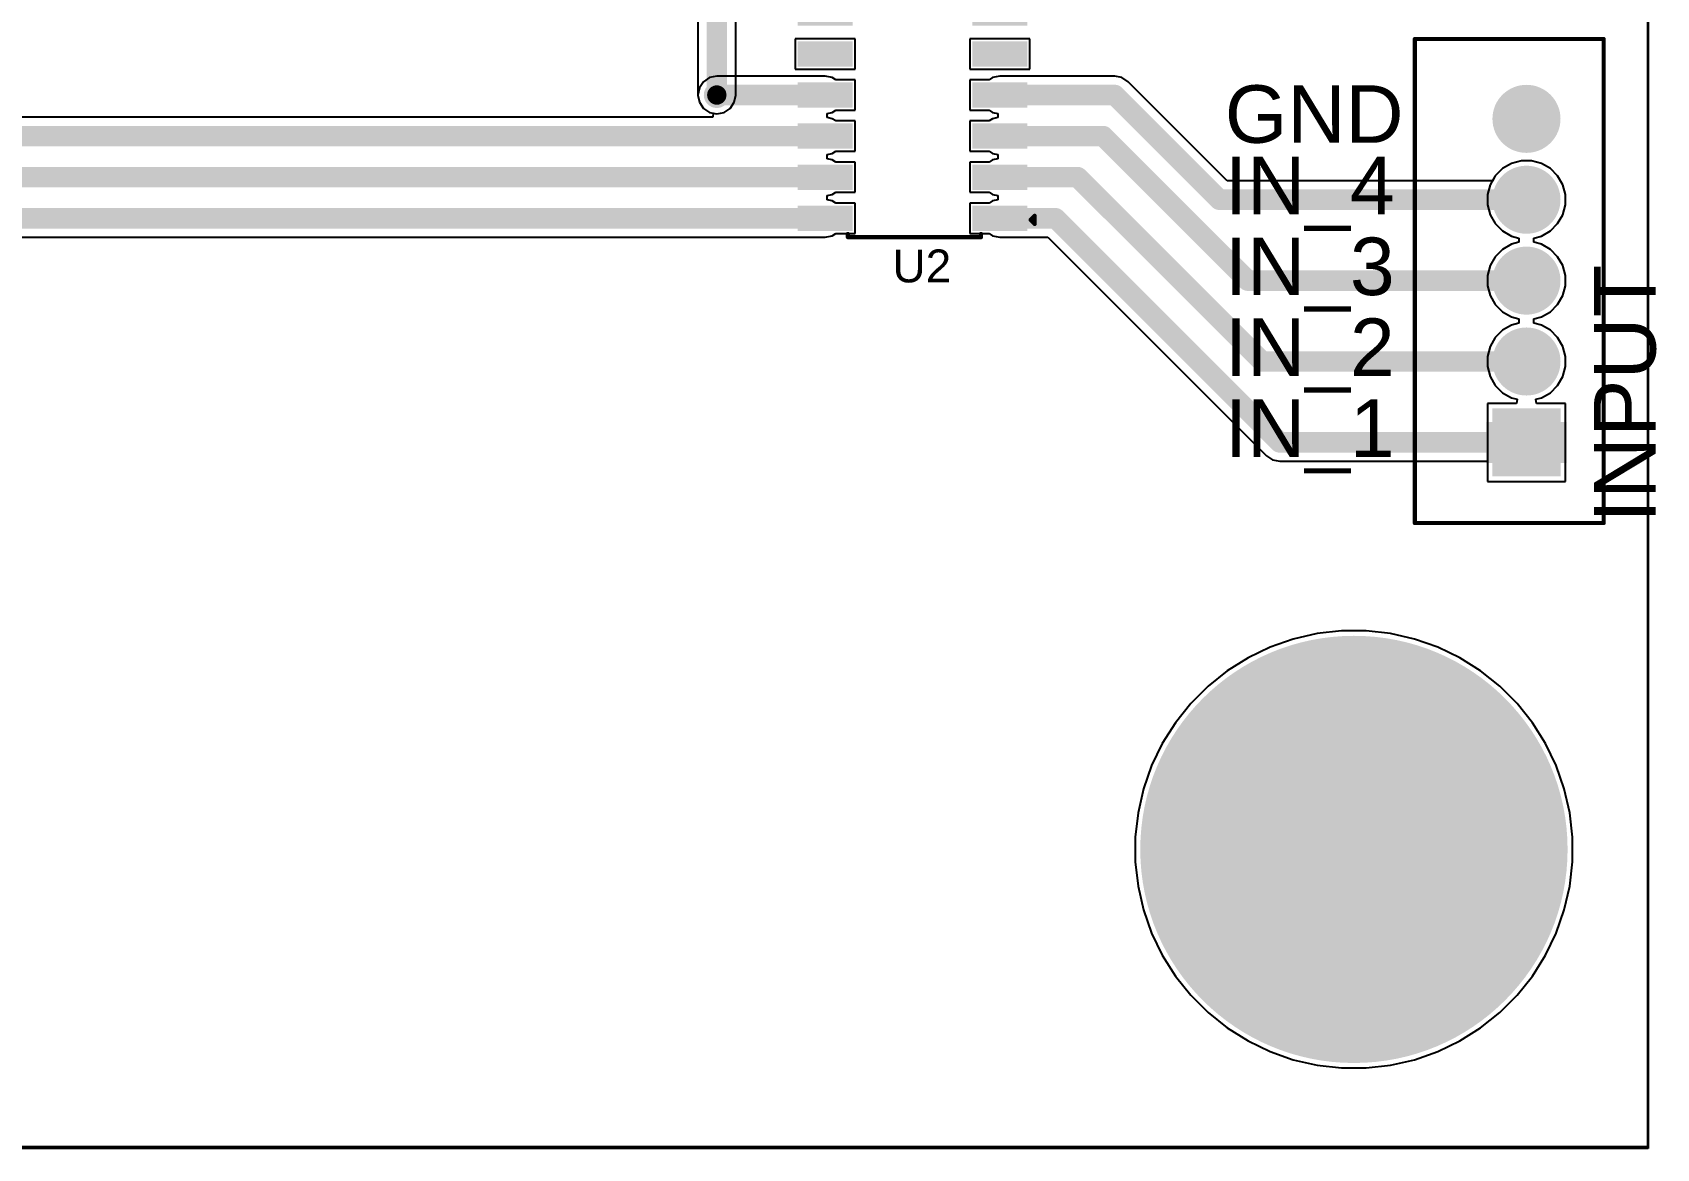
# Model space of a CAD drawing. Header units: millimetres. Extents: x -9 to 259, y -9 to 194.
# Drawn here: x 208.3 to 258.5, y -9.2 to 25.3 of the extents above; entities that cross this region are included whole.
import ezdxf

# ---------------------------------------------------------------- set-up
doc = ezdxf.new("R2010")
doc.units = ezdxf.units.MM
for name, color, linetype in [('BottomLayer', 5, 'Continuous'), ('BottomSolder', 6, 'Continuous'), ('MultiLayer', 9, 'Continuous'), ('PadHoleLayer', 156, 'Continuous'), ('TopLayer', 1, 'Continuous'), ('TopOverlay', 2, 'Continuous'), ('TopPaste', 8, 'Continuous'), ('TopSolder', 216, 'Continuous'), ('ViaHoleLayer', 16, 'Continuous')]:
    doc.layers.add(name, color=color, linetype=linetype)
doc.styles.add('Arial', font='', dxfattribs={"height": 0.2})
doc.styles.get('Arial').set_extended_font_data('Arial')

# ---------------------------------------------------------------- blocks, each defined once
blk = doc.blocks.new('16_SOIC__0_154___3_90___W______6')
at = {"layer": 'TopLayer'}
for points in [[(-3.449996909999999, 4.73499942), (-1.94999737, 4.73499942), (-1.94999737, 4.155000579999999), (-3.449996909999999, 4.155000579999999)], [(1.95000245, 4.73499942), (3.45000199, 4.73499942), (3.45000199, 4.155000579999999), (1.95000245, 4.155000579999999)], [(-3.449996909999999, 3.464999419999999), (-1.94999737, 3.464999419999999), (-1.94999737, 2.88500058), (-3.449996909999999, 2.88500058)], [(1.95000245, 3.464999419999999), (3.45000199, 3.464999419999999), (3.45000199, 2.88500058), (1.95000245, 2.88500058)], [(-3.449996909999999, 2.19499942), (-1.94999737, 2.19499942), (-1.94999737, 1.61500058), (-3.449996909999999, 1.61500058)], [(1.95000245, 2.19499942), (3.45000199, 2.19499942), (3.45000199, 1.61500058), (1.95000245, 1.61500058)], [(-3.449996909999999, 0.9249994199999999), (-1.94999737, 0.9249994199999999), (-1.94999737, 0.3450005799999999), (-3.449996909999999, 0.3450005799999999)], [(1.95000245, 0.9249994199999999), (3.45000199, 0.9249994199999999), (3.45000199, 0.3450005799999999), (1.95000245, 0.3450005799999999)], [(-3.449996909999999, -0.3450005799999999), (-1.94999737, -0.3450005799999999), (-1.94999737, -0.9249994199999999), (-3.449996909999999, -0.9249994199999999)], [(1.95000245, -0.3450005799999999), (3.45000199, -0.3450005799999999), (3.45000199, -0.9249994199999999), (1.95000245, -0.9249994199999999)], [(-3.449996909999999, -1.61500058), (-1.94999737, -1.61500058), (-1.94999737, -2.19499942), (-3.449996909999999, -2.19499942)], [(1.95000245, -1.61500058), (3.45000199, -1.61500058), (3.45000199, -2.19499942), (1.95000245, -2.19499942)], [(-3.449996909999999, -2.88500058), (-1.94999737, -2.88500058), (-1.94999737, -3.464999419999999), (-3.449996909999999, -3.464999419999999)], [(1.95000245, -2.88500058), (3.45000199, -2.88500058), (3.45000199, -3.464999419999999), (1.95000245, -3.464999419999999)], [(-3.449996909999999, -4.155000579999999), (-1.94999737, -4.155000579999999), (-1.94999737, -4.73499942), (-3.449996909999999, -4.73499942)], [(1.95000245, -4.155000579999999), (3.45000199, -4.155000579999999), (3.45000199, -4.73499942), (1.95000245, -4.73499942)]]:
    blk.add_hatch(color=1, dxfattribs=at).paths.add_polyline_path(points)
at = {"layer": 'TopPaste'}
for points in [[(-3.449996909999999, 4.73499942), (-1.94999737, 4.73499942), (-1.94999737, 4.155000579999999), (-3.449996909999999, 4.155000579999999)], [(1.95000245, 4.73499942), (3.45000199, 4.73499942), (3.45000199, 4.155000579999999), (1.95000245, 4.155000579999999)], [(-3.449996909999999, 3.464999419999999), (-1.94999737, 3.464999419999999), (-1.94999737, 2.88500058), (-3.449996909999999, 2.88500058)], [(1.95000245, 3.464999419999999), (3.45000199, 3.464999419999999), (3.45000199, 2.88500058), (1.95000245, 2.88500058)], [(-3.449996909999999, 2.19499942), (-1.94999737, 2.19499942), (-1.94999737, 1.61500058), (-3.449996909999999, 1.61500058)], [(1.95000245, 2.19499942), (3.45000199, 2.19499942), (3.45000199, 1.61500058), (1.95000245, 1.61500058)], [(-3.449996909999999, 0.9249994199999999), (-1.94999737, 0.9249994199999999), (-1.94999737, 0.3450005799999999), (-3.449996909999999, 0.3450005799999999)], [(1.95000245, 0.9249994199999999), (3.45000199, 0.9249994199999999), (3.45000199, 0.3450005799999999), (1.95000245, 0.3450005799999999)], [(-3.449996909999999, -0.3450005799999999), (-1.94999737, -0.3450005799999999), (-1.94999737, -0.9249994199999999), (-3.449996909999999, -0.9249994199999999)], [(1.95000245, -0.3450005799999999), (3.45000199, -0.3450005799999999), (3.45000199, -0.9249994199999999), (1.95000245, -0.9249994199999999)], [(-3.449996909999999, -1.61500058), (-1.94999737, -1.61500058), (-1.94999737, -2.19499942), (-3.449996909999999, -2.19499942)], [(1.95000245, -1.61500058), (3.45000199, -1.61500058), (3.45000199, -2.19499942), (1.95000245, -2.19499942)], [(-3.449996909999999, -2.88500058), (-1.94999737, -2.88500058), (-1.94999737, -3.464999419999999), (-3.449996909999999, -3.464999419999999)], [(1.95000245, -2.88500058), (3.45000199, -2.88500058), (3.45000199, -3.464999419999999), (1.95000245, -3.464999419999999)], [(-3.449996909999999, -4.155000579999999), (-1.94999737, -4.155000579999999), (-1.94999737, -4.73499942), (-3.449996909999999, -4.73499942)], [(1.95000245, -4.155000579999999), (3.45000199, -4.155000579999999), (3.45000199, -4.73499942), (1.95000245, -4.73499942)]]:
    blk.add_hatch(color=8, dxfattribs=at).paths.add_polyline_path(points)
at = {"layer": 'TopSolder'}
for points in [[(-3.55159691, 4.83659942), (-1.84839737, 4.83659942), (-1.84839737, 4.05340058), (-3.55159691, 4.05340058)], [(1.84840245, 4.83659942), (3.55160199, 4.83659942), (3.55160199, 4.05340058), (1.84840245, 4.05340058)], [(-3.55159691, 3.56659942), (-1.84839737, 3.56659942), (-1.84839737, 2.78340058), (-3.55159691, 2.78340058)], [(1.84840245, 3.56659942), (3.55160199, 3.56659942), (3.55160199, 2.78340058), (1.84840245, 2.78340058)], [(-3.55159691, 2.29659942), (-1.84839737, 2.29659942), (-1.84839737, 1.51340058), (-3.55159691, 1.51340058)], [(1.84840245, 2.29659942), (3.55160199, 2.29659942), (3.55160199, 1.51340058), (1.84840245, 1.51340058)], [(-3.55159691, 1.02659942), (-1.84839737, 1.02659942), (-1.84839737, 0.24340058), (-3.55159691, 0.24340058)], [(1.84840245, 1.02659942), (3.55160199, 1.02659942), (3.55160199, 0.24340058), (1.84840245, 0.24340058)], [(-3.55159691, -0.24340058), (-1.84839737, -0.24340058), (-1.84839737, -1.02659942), (-3.55159691, -1.02659942)], [(1.84840245, -0.24340058), (3.55160199, -0.24340058), (3.55160199, -1.02659942), (1.84840245, -1.02659942)], [(-3.55159691, -1.51340058), (-1.84839737, -1.51340058), (-1.84839737, -2.29659942), (-3.55159691, -2.29659942)], [(1.84840245, -1.51340058), (3.55160199, -1.51340058), (3.55160199, -2.29659942), (1.84840245, -2.29659942)], [(-3.55159691, -2.78340058), (-1.84839737, -2.78340058), (-1.84839737, -3.56659942), (-3.55159691, -3.56659942)], [(1.84840245, -2.78340058), (3.55160199, -2.78340058), (3.55160199, -3.56659942), (1.84840245, -3.56659942)], [(-3.55159691, -4.05340058), (-1.84839737, -4.05340058), (-1.84839737, -4.83659942), (-3.55159691, -4.83659942)], [(1.84840245, -4.05340058), (3.55160199, -4.05340058), (3.55160199, -4.83659942), (1.84840245, -4.83659942)]]:
    blk.add_hatch(color=216, dxfattribs=at).paths.add_polyline_path(points)
at = {"layer": 'TopOverlay', "const_width": 0.127}
for points in [[(1.98160132, 5.0292), (-2.11739988, 5.0292)], [(-2.1173948, 5.0292), (-2.1173948, 4.9276)], [(1.99740012, 5.0292), (1.99740012, 4.9276)], [(-3.64879636, 4.495799999999999), (-3.77579636, 4.6228)], [(-3.77579636, 4.6228), (-3.77579636, 4.368799999999999)], [(-3.64879636, 4.495799999999999), (-3.77579636, 4.368799999999999)], [(1.98160132, -5.0292), (-2.11739988, -5.0292)], [(-2.1173948, -4.9276), (-2.1173948, -5.0292)], [(1.99740012, -4.9276), (1.99740012, -5.0292)]]:
    blk.add_lwpolyline(points, dxfattribs=at)
at = {"layer": 'TopOverlay', "const_width": 0.0635}
for points in [[(-2.14914988, 5.0292, 1), (-2.08564988, 5.0292, 1)], [(-2.1491448, 5.0292, 1), (-2.0856448, 5.0292, 1)], [(1.94985132, 5.0292, 1), (2.01335132, 5.0292, 1)], [(1.96565012, 5.0292, 1), (2.02915012, 5.0292, 1)], [(-3.807546359999999, 4.6228, 1), (-3.74404636, 4.6228, 1)], [(-3.807546359999999, 4.6228, 1), (-3.74404636, 4.6228, 1)], [(-3.68054636, 4.495799999999999, 1), (-3.61704636, 4.495799999999999, 1)], [(-3.68054636, 4.495799999999999, 1), (-3.61704636, 4.495799999999999, 1)], [(-2.1491448, 4.9276, 1), (-2.0856448, 4.9276, 1)], [(1.96565012, 4.9276, 1), (2.02915012, 4.9276, 1)], [(-3.807546359999999, 4.368799999999999, 1), (-3.74404636, 4.368799999999999, 1)], [(-3.807546359999999, 4.368799999999999, 1), (-3.74404636, 4.368799999999999, 1)], [(-2.14914988, -5.0292, 1), (-2.08564988, -5.0292, 1)], [(-2.1491448, -4.9276, 1), (-2.0856448, -4.9276, 1)], [(-2.1491448, -5.0292, 1), (-2.0856448, -5.0292, 1)], [(1.94985132, -5.0292, 1), (2.01335132, -5.0292, 1)], [(1.96565012, -4.9276, 1), (2.02915012, -4.9276, 1)], [(1.96565012, -5.0292, 1), (2.02915012, -5.0292, 1)]]:
    blk.add_lwpolyline(points, format="xyb", close=True, dxfattribs=at)
blk = doc.blocks.new('B5B_XH_A_LF__SN___27')
at = {"layer": 'BottomLayer'}
blk.add_hatch(color=5, dxfattribs=at).paths.add_polyline_path([(-5.949999529999999, 0.9499993699999999), (-4.050000789999999, 0.9499993699999999), (-4.050000789999999, -0.9499993699999999), (-5.949999529999999, -0.9499993699999999)])
h = blk.add_hatch(color=5, dxfattribs=at)
edge = h.paths.add_edge_path()
edge.add_arc((-2.50000008, 0), 0.9499980999999998, 0, 360)
h = blk.add_hatch(color=5, dxfattribs=at)
edge = h.paths.add_edge_path()
edge.add_arc((0, 0), 0.9499980999999998, 0, 360)
h = blk.add_hatch(color=5, dxfattribs=at)
edge = h.paths.add_edge_path()
edge.add_arc((2.50000008, 0), 0.9499980999999998, 0, 360)
h = blk.add_hatch(color=5, dxfattribs=at)
edge = h.paths.add_edge_path()
edge.add_arc((5.00000016, 0), 0.9499980999999998, 0, 360)
at = {"layer": 'BottomSolder'}
blk.add_hatch(color=6, dxfattribs=at).paths.add_polyline_path([(-6.05159953, 1.05159937), (-3.94840079, 1.05159937), (-3.94840079, -1.05159937), (-6.05159953, -1.05159937)])
h = blk.add_hatch(color=6, dxfattribs=at)
edge = h.paths.add_edge_path()
edge.add_arc((-2.50000008, 0), 1.0515981, 0, 360)
h = blk.add_hatch(color=6, dxfattribs=at)
edge = h.paths.add_edge_path()
edge.add_arc((0, 0), 1.0515981, 0, 360)
h = blk.add_hatch(color=6, dxfattribs=at)
edge = h.paths.add_edge_path()
edge.add_arc((2.50000008, 0), 1.0515981, 0, 360)
h = blk.add_hatch(color=6, dxfattribs=at)
edge = h.paths.add_edge_path()
edge.add_arc((5.00000016, 0), 1.0515981, 0, 360)
at = {"layer": 'MultiLayer'}
blk.add_hatch(color=9, dxfattribs=at).paths.add_polyline_path([(-5.949999529999999, 0.9499993699999999), (-4.050000789999999, 0.9499993699999999), (-4.050000789999999, -0.9499993699999999), (-5.949999529999999, -0.9499993699999999)])
h = blk.add_hatch(color=9, dxfattribs=at)
edge = h.paths.add_edge_path()
edge.add_arc((-2.50000008, 0), 0.9499980999999998, 0, 360)
h = blk.add_hatch(color=9, dxfattribs=at)
edge = h.paths.add_edge_path()
edge.add_arc((0, 0), 0.9499980999999998, 0, 360)
h = blk.add_hatch(color=9, dxfattribs=at)
edge = h.paths.add_edge_path()
edge.add_arc((2.50000008, 0), 0.9499980999999998, 0, 360)
h = blk.add_hatch(color=9, dxfattribs=at)
edge = h.paths.add_edge_path()
edge.add_arc((5.00000016, 0), 0.9499980999999998, 0, 360)
at = {"layer": 'PadHoleLayer'}
h = blk.add_hatch(color=156, dxfattribs=at)
edge = h.paths.add_edge_path()
edge.add_arc((-5.00000016, 0), 0.499999, 0, 360)
h = blk.add_hatch(color=156, dxfattribs=at)
edge = h.paths.add_edge_path()
edge.add_arc((-2.50000008, 0), 0.499999, 0, 360)
h = blk.add_hatch(color=156, dxfattribs=at)
edge = h.paths.add_edge_path()
edge.add_arc((0, 0), 0.499999, 0, 360)
h = blk.add_hatch(color=156, dxfattribs=at)
edge = h.paths.add_edge_path()
edge.add_arc((2.50000008, 0), 0.499999, 0, 360)
h = blk.add_hatch(color=156, dxfattribs=at)
edge = h.paths.add_edge_path()
edge.add_arc((5.00000016, 0), 0.499999, 0, 360)
at = {"layer": 'TopLayer'}
blk.add_hatch(color=1, dxfattribs=at).paths.add_polyline_path([(-5.949999529999999, 0.9499993699999999), (-4.050000789999999, 0.9499993699999999), (-4.050000789999999, -0.9499993699999999), (-5.949999529999999, -0.9499993699999999)])
h = blk.add_hatch(color=1, dxfattribs=at)
edge = h.paths.add_edge_path()
edge.add_arc((-2.50000008, 0), 0.9499980999999998, 0, 360)
h = blk.add_hatch(color=1, dxfattribs=at)
edge = h.paths.add_edge_path()
edge.add_arc((0, 0), 0.9499980999999998, 0, 360)
h = blk.add_hatch(color=1, dxfattribs=at)
edge = h.paths.add_edge_path()
edge.add_arc((2.50000008, 0), 0.9499980999999998, 0, 360)
h = blk.add_hatch(color=1, dxfattribs=at)
edge = h.paths.add_edge_path()
edge.add_arc((5.00000016, 0), 0.9499980999999998, 0, 360)
at = {"layer": 'TopOverlay'}
for points in [[(-5.635805339999999, 0.9652025399999999), (-4.36580534, 0.9652025399999999), (-4.36580534, 1.24460254), (-5.635805339999999, 1.24460254)], [(-5.635805339999999, -1.24459746), (-4.36580534, -1.24459746), (-4.36580534, -0.9651974600000001), (-5.635805339999999, -0.9651974600000001)]]:
    blk.add_hatch(color=2, dxfattribs=at).paths.add_polyline_path(points)
at = {"layer": 'TopSolder'}
blk.add_hatch(color=216, dxfattribs=at).paths.add_polyline_path([(-6.05159953, 1.05159937), (-3.94840079, 1.05159937), (-3.94840079, -1.05159937), (-6.05159953, -1.05159937)])
h = blk.add_hatch(color=216, dxfattribs=at)
edge = h.paths.add_edge_path()
edge.add_arc((-2.50000008, 0), 1.0515981, 0, 360)
h = blk.add_hatch(color=216, dxfattribs=at)
edge = h.paths.add_edge_path()
edge.add_arc((0, 0), 1.0515981, 0, 360)
h = blk.add_hatch(color=216, dxfattribs=at)
edge = h.paths.add_edge_path()
edge.add_arc((2.50000008, 0), 1.0515981, 0, 360)
h = blk.add_hatch(color=216, dxfattribs=at)
edge = h.paths.add_edge_path()
edge.add_arc((5.00000016, 0), 1.0515981, 0, 360)
at = {"layer": 'TopOverlay', "const_width": 0.127}
for points in [[(-7.492999999999999, 3.45080082), (-7.492999999999999, -2.3876)], [(-7.492999999999999, 3.45080082), (7.467599999999999, 3.45080082)], [(7.467599999999999, 3.45080082), (7.467599999999999, -2.3876)], [(-7.492999999999999, -2.3876), (7.467599999999999, -2.3876)]]:
    blk.add_lwpolyline(points, dxfattribs=at)
at = {"layer": 'TopOverlay', "const_width": 0.0635}
for points in [[(-7.52475, 3.45080082, 1), (-7.46125, 3.45080082, 1)], [(-7.52475, 3.45080082, 1), (-7.46125, 3.45080082, 1)], [(7.435849999999999, 3.45080082, 1), (7.49935, 3.45080082, 1)], [(7.435849999999999, 3.45080082, 1), (7.49935, 3.45080082, 1)], [(-7.52475, -2.3876, 1), (-7.46125, -2.3876, 1)], [(-7.52475, -2.3876, 1), (-7.46125, -2.3876, 1)], [(7.435849999999999, -2.3876, 1), (7.49935, -2.3876, 1)], [(7.435849999999999, -2.3876, 1), (7.49935, -2.3876, 1)]]:
    blk.add_lwpolyline(points, format="xyb", close=True, dxfattribs=at)

msp = doc.modelspace()

# ---------------------------------------------------------------- hatches: boundary and pattern name
at = {"layer": 'BottomLayer'}
h = msp.add_hatch(color=5, dxfattribs=at)
edge = h.paths.add_edge_path()
edge.add_arc((229.4382, 23.3172), 0.2999994, 0, 360)
h = msp.add_hatch(color=5, dxfattribs=at)
edge = h.paths.add_edge_path()
edge.add_arc((249.12313904, -7.619999999999999e-06), 6.4999997, 0, 360)
at = {"layer": 'BottomSolder'}
h = msp.add_hatch(color=6, dxfattribs=at)
edge = h.paths.add_edge_path()
edge.add_arc((229.4382, 23.3172), 0.4015993999999999, 0, 360)
h = msp.add_hatch(color=6, dxfattribs=at)
edge = h.paths.add_edge_path()
edge.add_arc((249.12313904, -7.619999999999999e-06), 6.6015997, 0, 360)
at = {"layer": 'MultiLayer'}
h = msp.add_hatch(color=9, dxfattribs=at)
edge = h.paths.add_edge_path()
edge.add_arc((249.12313904, -7.619999999999999e-06), 6.4999997, 0, 360)
at = {"layer": 'PadHoleLayer'}
h = msp.add_hatch(color=156, dxfattribs=at)
edge = h.paths.add_edge_path()
edge.add_arc((249.12313904, -7.619999999999999e-06), 3.99999962, 0, 360)
at = {"layer": 'TopLayer'}
h = msp.add_hatch(color=1, dxfattribs=at)
edge = h.paths.add_edge_path()
edge.add_arc((229.4382, 23.3172), 0.2999994, 0, 360)
h = msp.add_hatch(color=1, dxfattribs=at)
edge = h.paths.add_edge_path()
edge.add_arc((249.12313904, -7.619999999999999e-06), 6.4999997, 0, 360)
at = {"layer": 'TopSolder'}
h = msp.add_hatch(color=216, dxfattribs=at)
edge = h.paths.add_edge_path()
edge.add_arc((229.4382, 23.3172), 0.4015993999999999, 0, 360)
h = msp.add_hatch(color=216, dxfattribs=at)
edge = h.paths.add_edge_path()
edge.add_arc((249.12313904, -7.619999999999999e-06), 6.6015997, 0, 360)
at = {"layer": 'ViaHoleLayer'}
h = msp.add_hatch(color=16, dxfattribs=at)
edge = h.paths.add_edge_path()
edge.add_arc((229.4382, 23.3172), 0.1499997, 0, 360)

# ---------------------------------------------------------------- linework, layer by layer
at = {"layer": 'BottomLayer'}
for p, q in [((258.19099746, 49.96538902), (258.191, -9.194792379999999)), ((228.85550368, 41.49351366), (228.85550368, 23.3172)), ((230.02089632, 23.3172), (230.02089632, 26.99954976)), ((228.85550368, 23.3172), (228.8998597, 23.09421086)), ((228.8998597, 23.09421086), (229.02617136, 22.90517136)), ((229.85022864, 22.90517136), (229.9765403, 23.09421086)), ((229.9765403, 23.09421086), (230.02089632, 23.3172)), ((229.02617136, 22.90517136), (229.21521086, 22.7788597)), ((229.21521086, 22.7788597), (229.4382, 22.73450368)), ((229.4382, 22.73450368), (229.66118914, 22.7788597)), ((229.66118914, 22.7788597), (229.85022864, 22.90517136)), ((253.98938534, 21.2024849), (253.71483928, 21.0439762)), ((254.29560266, 21.28453706), (253.98938534, 21.2024849)), ((254.61262006, 21.28453706), (254.29560266, 21.28453706)), ((254.91883738, 21.2024849), (254.61262006, 21.28453706)), ((255.19338344, 21.0439762), (254.91883738, 21.2024849)), ((253.49067412, 20.81981104), (253.33216542, 20.54526498)), ((253.71483928, 21.0439762), (253.49067412, 20.81981104)), ((255.4175486, 20.81981104), (255.19338344, 21.0439762)), ((255.5760573, 20.54526498), (255.4175486, 20.81981104)), ((253.33216542, 20.54526498), (253.25011326, 20.23904766)), ((253.25011326, 20.23904766), (253.25011326, 19.92203026)), ((255.65810946, 20.23904766), (255.5760573, 20.54526498)), ((255.65810946, 19.92203026), (255.65810946, 20.23904766)), ((253.25011326, 19.92203026), (253.33216542, 19.61581294)), ((253.33216542, 19.61581294), (253.49067412, 19.34126688)), ((255.4175486, 19.34126688), (255.5760573, 19.61581294)), ((255.5760573, 19.61581294), (255.65810946, 19.92203026)), ((253.49067412, 19.34126688), (253.71483928, 19.11710172)), ((253.71483928, 19.11710172), (253.98938534, 18.95859302)), ((254.91883738, 18.95859302), (255.19338344, 19.11710172)), ((255.19338344, 19.11710172), (255.4175486, 19.34126688)), ((253.98938534, 18.70248482), (253.71483928, 18.54397612)), ((253.98938534, 18.95859302), (254.22193758, 18.8962792)), ((254.22193758, 18.76479864), (253.98938534, 18.70248482)), ((254.22193758, 18.8962792), (254.22193758, 18.76479864)), ((254.68628514, 18.8962792), (254.91883738, 18.95859302)), ((254.68628514, 18.76479864), (254.68628514, 18.8962792)), ((254.91883738, 18.70248482), (254.68628514, 18.76479864)), ((255.19338344, 18.54397612), (254.91883738, 18.70248482)), ((253.49067412, 18.31981096), (253.33216542, 18.0452649)), ((253.71483928, 18.54397612), (253.49067412, 18.31981096)), ((255.4175486, 18.31981096), (255.19338344, 18.54397612)), ((255.5760573, 18.0452649), (255.4175486, 18.31981096)), ((253.33216542, 18.0452649), (253.25011326, 17.73904758)), ((253.25011326, 17.73904758), (253.25011326, 17.42203018)), ((255.65810946, 17.73904758), (255.5760573, 18.0452649)), ((255.65810946, 17.42203018), (255.65810946, 17.73904758)), ((253.25011326, 17.42203018), (253.33216542, 17.11581286)), ((253.33216542, 17.11581286), (253.49067412, 16.8412668)), ((255.4175486, 16.8412668), (255.5760573, 17.11581286)), ((255.5760573, 17.11581286), (255.65810946, 17.42203018)), ((253.49067412, 16.8412668), (253.71483928, 16.61710164)), ((253.71483928, 16.61710164), (253.98938534, 16.45859294)), ((254.91883738, 16.45859294), (255.19338344, 16.61710164)), ((255.19338344, 16.61710164), (255.4175486, 16.8412668)), ((253.98938534, 16.20248474), (253.71483928, 16.04397604)), ((253.98938534, 16.45859294), (254.22193758, 16.39627912)), ((254.22193758, 16.26479856), (253.98938534, 16.20248474)), ((254.22193758, 16.39627912), (254.22193758, 16.26479856)), ((254.68628514, 16.39627912), (254.91883738, 16.45859294)), ((254.68628514, 16.26479856), (254.68628514, 16.39627912)), ((254.91883738, 16.20248474), (254.68628514, 16.26479856)), ((255.19338344, 16.04397604), (254.91883738, 16.20248474)), ((253.49067412, 15.81981088), (253.33216542, 15.54526482)), ((253.71483928, 16.04397604), (253.49067412, 15.81981088)), ((255.4175486, 15.81981088), (255.19338344, 16.04397604)), ((255.5760573, 15.54526482), (255.4175486, 15.81981088)), ((253.33216542, 15.54526482), (253.25011326, 15.2390475)), ((253.25011326, 15.2390475), (253.25011326, 14.9220301)), ((255.65810946, 15.2390475), (255.5760573, 15.54526482)), ((255.65810946, 14.9220301), (255.65810946, 15.2390475)), ((253.25011326, 14.9220301), (253.33216542, 14.61581278)), ((253.33216542, 14.61581278), (253.49067412, 14.34126672)), ((255.4175486, 14.34126672), (255.5760573, 14.61581278)), ((255.5760573, 14.61581278), (255.65810946, 14.9220301)), ((253.49067412, 14.34126672), (253.71483928, 14.11710156)), ((253.71483928, 14.11710156), (253.98938534, 13.95859286)), ((254.91883738, 13.95859286), (255.19338344, 14.11710156)), ((255.19338344, 14.11710156), (255.4175486, 14.34126672)), ((254.14827504, 13.78453682), (253.25011326, 13.78453682)), ((253.25011326, 13.78453682), (253.25011326, 11.37654062)), ((253.98938534, 13.95859286), (254.16499586, 13.91153682)), ((254.16499586, 13.91153682), (254.14827504, 13.78453682)), ((254.74322686, 13.91153682), (254.91883738, 13.95859286)), ((254.75994768, 13.78453682), (254.74322686, 13.91153682)), ((255.65810946, 13.78453682), (254.75994768, 13.78453682)), ((255.65810946, 11.37654062), (255.65810946, 13.78453682)), ((253.25011326, 11.37654062), (255.65810946, 11.37654062)), ((247.99001964, 6.669057019999999), (247.2504453, 6.5002537)), ((248.74384338, 6.75399208), (247.99001964, 6.669057019999999)), ((249.5024347, 6.75399208), (248.74384338, 6.75399208)), ((250.25625844, 6.669057019999999), (249.5024347, 6.75399208)), ((250.99583278, 6.5002537), (250.25625844, 6.669057019999999)), ((246.53442184, 6.249708099999999), (245.85095356, 5.92056474)), ((247.2504453, 6.5002537), (246.53442184, 6.249708099999999)), ((251.71185624, 6.249708099999999), (250.99583278, 6.5002537)), ((252.39532452, 5.92056474), (251.71185624, 6.249708099999999)), ((245.85095356, 5.92056474), (245.20863582, 5.516968899999999)), ((253.03764226, 5.516968899999999), (252.39532452, 5.92056474)), ((244.61554328, 5.043995499999999), (244.07913592, 4.50758814)), ((245.20863582, 5.516968899999999), (244.61554328, 5.043995499999999)), ((253.6307348, 5.043995499999999), (253.03764226, 5.516968899999999)), ((254.16714216, 4.50758814), (253.6307348, 5.043995499999999)), ((244.07913592, 4.50758814), (243.60616252, 3.9144956)), ((254.64011556, 3.9144956), (254.16714216, 4.50758814)), ((243.60616252, 3.9144956), (243.20256668, 3.27217786)), ((255.0437114, 3.27217786), (254.64011556, 3.9144956)), ((243.20256668, 3.27217786), (242.87342332, 2.58870958)), ((255.37285476, 2.58870958), (255.0437114, 3.27217786)), ((242.87342332, 2.58870958), (242.62287772, 1.87268612)), ((255.62340036, 1.87268612), (255.37285476, 2.58870958)), ((242.62287772, 1.87268612), (242.4540744, 1.13311178)), ((255.79220368, 1.13311178), (255.62340036, 1.87268612)), ((242.4540744, 1.13311178), (242.36913934, 0.37928804)), ((255.87713874, 0.37928804), (255.79220368, 1.13311178)), ((242.36913934, 0.37928804), (242.36913934, -0.37930328)), ((255.87713874, -0.37930328), (255.87713874, 0.37928804)), ((242.36913934, -0.37930328), (242.4540744, -1.13312702)), ((255.79220368, -1.13312702), (255.87713874, -0.37930328)), ((242.4540744, -1.13312702), (242.62287772, -1.87270136)), ((255.62340036, -1.87270136), (255.79220368, -1.13312702)), ((242.62287772, -1.87270136), (242.87342332, -2.58872482)), ((255.37285476, -2.58872482), (255.62340036, -1.87270136)), ((242.87342332, -2.58872482), (243.20256668, -3.2721931)), ((255.0437114, -3.2721931), (255.37285476, -2.58872482)), ((243.20256668, -3.2721931), (243.60616252, -3.91451084)), ((254.64011556, -3.91451084), (255.0437114, -3.2721931)), ((243.60616252, -3.91451084), (244.07913592, -4.50760338)), ((254.16714216, -4.50760338), (254.64011556, -3.91451084)), ((244.07913592, -4.50760338), (244.61554328, -5.04401074)), ((253.6307348, -5.04401074), (254.16714216, -4.50760338)), ((244.61554328, -5.04401074), (245.20863582, -5.51698414)), ((245.20863582, -5.51698414), (245.85095356, -5.920579979999999)), ((252.39532452, -5.920579979999999), (253.03764226, -5.51698414)), ((253.03764226, -5.51698414), (253.6307348, -5.04401074)), ((245.85095356, -5.920579979999999), (246.53442184, -6.249723339999999)), ((251.71185624, -6.249723339999999), (252.39532452, -5.920579979999999)), ((246.53442184, -6.249723339999999), (247.2504453, -6.500268939999999)), ((247.2504453, -6.500268939999999), (247.99001964, -6.66907226)), ((250.25625844, -6.66907226), (250.99583278, -6.500268939999999)), ((250.99583278, -6.500268939999999), (251.71185624, -6.249723339999999)), ((247.99001964, -6.66907226), (248.74384338, -6.75400732)), ((248.74384338, -6.75400732), (249.5024347, -6.75400732)), ((249.5024347, -6.75400732), (250.25625844, -6.66907226)), ((258.191, -9.194792379999999), (-9.22018476, -9.1948127))]:
    msp.add_line(p, q, dxfattribs=at)
at = {"layer": 'BottomLayer', "const_width": 0.635}
msp.add_lwpolyline([(229.4382, 23.3172), (229.4382, 41.49351366)], dxfattribs=at)
at = {"layer": 'BottomLayer', "const_width": 0.3175}
msp.add_lwpolyline([(229.27945, 23.3172, 1), (229.59695, 23.3172, 1)], format="xyb", close=True, dxfattribs=at)
at = {"layer": 'TopLayer'}
for p, q in [((258.21640508, 57.32675098), (258.21639492, -9.24559238)), ((233.7112039, 25.05495116), (231.8556069, 25.05495116)), ((231.8556069, 25.05495116), (231.8556069, 24.11935232)), ((233.7112039, 24.11935232), (233.7112039, 25.05495116)), ((239.11120326, 25.05495116), (237.25560626, 25.05495116)), ((237.25560626, 25.05495116), (237.25560626, 24.11935232)), ((239.11120326, 24.11935232), (239.11120326, 25.05495116)), ((231.8556069, 24.11935232), (233.7112039, 24.11935232)), ((237.25560626, 24.11935232), (239.11120326, 24.11935232)), ((229.02617136, 23.72922864), (228.8998597, 23.5401866)), ((229.2152134, 23.8555403), (229.02617136, 23.72922864)), ((229.4382, 23.89989632), (229.2152134, 23.8555403)), ((229.43844384, 23.89984806), (229.4382, 23.89989632)), ((232.7834054, 23.89984806), (229.43844384, 23.89984806)), ((233.00639454, 23.85549204), (232.7834054, 23.89984806)), ((233.1119671, 23.78495116), (233.00639454, 23.85549204)), ((233.7112039, 23.78495116), (233.1119671, 23.78495116)), ((233.7112039, 22.84935232), (233.7112039, 23.78495116)), ((237.85484306, 23.78495116), (237.25560626, 23.78495116)), ((237.25560626, 23.78495116), (237.25560626, 22.84935232)), ((237.96041562, 23.85549204), (237.85484306, 23.78495116)), ((238.18340476, 23.89984806), (237.96041562, 23.85549204)), ((241.73184826, 23.89984806), (238.18340476, 23.89984806)), ((241.9548374, 23.85549204), (241.73184826, 23.89984806)), ((242.1438769, 23.72918038), (241.9548374, 23.85549204)), ((245.209822, 20.66323528), (242.1438769, 23.72918038)), ((228.8998597, 23.5401866), (228.85550368, 23.3172)), ((228.85550368, 23.3172), (228.8998597, 23.0942134)), ((228.8998597, 23.0942134), (229.02617136, 22.90517136)), ((229.31316342, 22.62984806), (184.0738, 22.62984806)), ((229.02617136, 22.90517136), (229.02621962, 22.9051231)), ((229.02621962, 22.9051231), (229.21525912, 22.77881144)), ((229.21525912, 22.77881144), (229.32567292, 22.75684806)), ((229.32567292, 22.75684806), (229.31316342, 22.62984806)), ((232.84594782, 22.74689634), (233.00639454, 22.77881144)), ((232.84594782, 22.61740714), (232.84594782, 22.74689634)), ((233.00639454, 22.58549204), (232.84594782, 22.61740714)), ((233.00639454, 22.77881144), (233.1119671, 22.84935232)), ((233.1119671, 22.51495116), (233.00639454, 22.58549204)), ((233.1119671, 22.84935232), (233.7112039, 22.84935232)), ((237.25560626, 22.84935232), (237.85484306, 22.84935232)), ((237.85484306, 22.84935232), (237.96041562, 22.77881144)), ((237.96041562, 22.58549204), (237.85484306, 22.51495116)), ((237.96041562, 22.77881144), (238.12086234, 22.74689634)), ((238.12086234, 22.61740714), (237.96041562, 22.58549204)), ((238.12086234, 22.74689634), (238.12086234, 22.61740714)), ((233.7112039, 22.51495116), (233.1119671, 22.51495116)), ((233.7112039, 21.57935232), (233.7112039, 22.51495116)), ((237.85484306, 22.51495116), (237.25560626, 22.51495116)), ((237.25560626, 22.51495116), (237.25560626, 21.57935232)), ((233.00639454, 21.50881144), (233.1119671, 21.57935232)), ((233.1119671, 21.57935232), (233.7112039, 21.57935232)), ((237.25560626, 21.57935232), (237.85484306, 21.57935232)), ((237.85484306, 21.57935232), (237.96041562, 21.50881144)), ((232.84594782, 21.47689634), (233.00639454, 21.50881144)), ((232.84594782, 21.34740714), (232.84594782, 21.47689634)), ((233.00639454, 21.31549204), (232.84594782, 21.34740714)), ((233.1119671, 21.24495116), (233.00639454, 21.31549204)), ((233.7112039, 21.24495116), (233.1119671, 21.24495116)), ((233.7112039, 20.30935232), (233.7112039, 21.24495116)), ((237.85484306, 21.24495116), (237.25560626, 21.24495116)), ((237.25560626, 21.24495116), (237.25560626, 20.30935232)), ((237.96041562, 21.31549204), (237.85484306, 21.24495116)), ((237.96041562, 21.50881144), (238.12086234, 21.47689634)), ((238.12086234, 21.34740714), (237.96041562, 21.31549204)), ((238.12086234, 21.47689634), (238.12086234, 21.34740714)), ((253.98938534, 21.2024849), (253.71483928, 21.0439762)), ((254.29560266, 21.28453706), (253.98938534, 21.2024849)), ((254.61262006, 21.28453706), (254.29560266, 21.28453706)), ((254.91883738, 21.2024849), (254.61262006, 21.28453706)), ((255.19338344, 21.0439762), (254.91883738, 21.2024849)), ((253.40027552, 20.66323528), (245.209822, 20.66323528)), ((253.49067412, 20.81981104), (253.40027552, 20.66323528)), ((253.71483928, 21.0439762), (253.49067412, 20.81981104)), ((255.4175486, 20.81981104), (255.19338344, 21.0439762)), ((255.5760573, 20.54526498), (255.4175486, 20.81981104)), ((232.84594782, 20.20689634), (233.00639454, 20.23881144)), ((232.84594782, 20.07740714), (232.84594782, 20.20689634)), ((233.00639454, 20.04549204), (232.84594782, 20.07740714)), ((233.00639454, 20.23881144), (233.1119671, 20.30935232)), ((233.1119671, 20.30935232), (233.7112039, 20.30935232)), ((237.25560626, 20.30935232), (237.85484306, 20.30935232)), ((237.85484306, 20.30935232), (237.96041562, 20.23881144)), ((237.96041562, 20.23881144), (238.12086234, 20.20689634)), ((238.12086234, 20.07740714), (237.96041562, 20.04549204)), ((238.12086234, 20.20689634), (238.12086234, 20.07740714)), ((255.65810946, 20.23904766), (255.5760573, 20.54526498)), ((255.65810946, 19.92203026), (255.65810946, 20.23904766)), ((233.1119671, 19.97495116), (233.00639454, 20.04549204)), ((233.7112039, 19.97495116), (233.1119671, 19.97495116)), ((233.7112039, 19.03935232), (233.7112039, 19.97495116)), ((237.85484306, 19.97495116), (237.25560626, 19.97495116)), ((237.25560626, 19.97495116), (237.25560626, 19.03935232)), ((237.96041562, 20.04549204), (237.85484306, 19.97495116)), ((255.4175486, 19.34126688), (255.5760573, 19.61581294)), ((255.5760573, 19.61581294), (255.65810946, 19.92203026)), ((254.91883738, 18.95859302), (255.19338344, 19.11710172)), ((255.19338344, 19.11710172), (255.4175486, 19.34126688)), ((184.09915174, 18.92445542), (232.7834054, 18.92445542)), ((232.7834054, 18.92445542), (233.00639454, 18.96881144)), ((233.00639454, 18.96881144), (233.1119671, 19.03935232)), ((233.1119671, 19.03935232), (233.7112039, 19.03935232)), ((237.25560626, 19.03935232), (237.85484306, 19.03935232)), ((237.85484306, 19.03935232), (237.96041562, 18.96881144)), ((237.96041562, 18.96881144), (238.18340476, 18.92445542)), ((238.18340476, 18.92445542), (239.6616873, 18.92445542)), ((239.6616873, 18.92445542), (246.41763264, 12.16851008)), ((254.68628514, 18.8962792), (254.91883738, 18.95859302)), ((254.68628514, 18.76479864), (254.68628514, 18.8962792)), ((254.91883738, 18.70248482), (254.68628514, 18.76479864)), ((255.19338344, 18.54397612), (254.91883738, 18.70248482)), ((255.4175486, 18.31981096), (255.19338344, 18.54397612)), ((255.5760573, 18.0452649), (255.4175486, 18.31981096)), ((255.65810946, 17.73904758), (255.5760573, 18.0452649)), ((255.65810946, 17.42203018), (255.65810946, 17.73904758)), ((255.4175486, 16.8412668), (255.5760573, 17.11581286)), ((255.5760573, 17.11581286), (255.65810946, 17.42203018)), ((254.91883738, 16.45859294), (255.19338344, 16.61710164)), ((255.19338344, 16.61710164), (255.4175486, 16.8412668)), ((254.68628514, 16.39627912), (254.91883738, 16.45859294)), ((254.68628514, 16.26479856), (254.68628514, 16.39627912)), ((254.91883738, 16.20248474), (254.68628514, 16.26479856)), ((255.19338344, 16.04397604), (254.91883738, 16.20248474)), ((255.4175486, 15.81981088), (255.19338344, 16.04397604)), ((255.5760573, 15.54526482), (255.4175486, 15.81981088)), ((255.65810946, 15.2390475), (255.5760573, 15.54526482)), ((255.65810946, 14.9220301), (255.65810946, 15.2390475)), ((255.4175486, 14.34126672), (255.5760573, 14.61581278)), ((255.5760573, 14.61581278), (255.65810946, 14.9220301)), ((254.91883738, 13.95859286), (255.19338344, 14.11710156)), ((255.19338344, 14.11710156), (255.4175486, 14.34126672)), ((254.74322686, 13.91153682), (254.91883738, 13.95859286)), ((254.75994768, 13.78453682), (254.74322686, 13.91153682)), ((255.65810946, 13.78453682), (254.75994768, 13.78453682)), ((255.65810946, 11.37654062), (255.65810946, 13.78453682)), ((246.41763264, 12.16851008), (246.60667468, 12.04219588)), ((246.60667468, 12.04219588), (246.82966128, 11.9978424)), ((246.82966128, 11.9978424), (253.25011326, 11.9978424)), ((253.25011326, 11.9978424), (253.25011326, 11.37654062)), ((253.25011326, 11.37654062), (255.65810946, 11.37654062)), ((247.99001964, 6.669057019999999), (247.2504453, 6.5002537)), ((248.74384338, 6.75399208), (247.99001964, 6.669057019999999)), ((249.5024347, 6.75399208), (248.74384338, 6.75399208)), ((250.25625844, 6.669057019999999), (249.5024347, 6.75399208)), ((250.99583278, 6.5002537), (250.25625844, 6.669057019999999)), ((246.53442184, 6.249708099999999), (245.85095356, 5.92056474)), ((247.2504453, 6.5002537), (246.53442184, 6.249708099999999)), ((251.71185624, 6.249708099999999), (250.99583278, 6.5002537)), ((252.39532452, 5.92056474), (251.71185624, 6.249708099999999)), ((245.85095356, 5.92056474), (245.20863582, 5.516968899999999)), ((253.03764226, 5.516968899999999), (252.39532452, 5.92056474)), ((244.61554328, 5.043995499999999), (244.07913592, 4.50758814)), ((245.20863582, 5.516968899999999), (244.61554328, 5.043995499999999)), ((253.6307348, 5.043995499999999), (253.03764226, 5.516968899999999)), ((254.16714216, 4.50758814), (253.6307348, 5.043995499999999)), ((244.07913592, 4.50758814), (243.60616252, 3.9144956)), ((254.64011556, 3.9144956), (254.16714216, 4.50758814)), ((243.60616252, 3.9144956), (243.20256668, 3.27217786)), ((255.0437114, 3.27217786), (254.64011556, 3.9144956)), ((243.20256668, 3.27217786), (242.87342332, 2.58870958)), ((255.37285476, 2.58870958), (255.0437114, 3.27217786)), ((242.87342332, 2.58870958), (242.62287772, 1.87268612)), ((255.62340036, 1.87268612), (255.37285476, 2.58870958)), ((242.62287772, 1.87268612), (242.4540744, 1.13311178)), ((255.79220368, 1.13311178), (255.62340036, 1.87268612)), ((242.4540744, 1.13311178), (242.36913934, 0.37928804)), ((255.87713874, 0.37928804), (255.79220368, 1.13311178)), ((242.36913934, 0.37928804), (242.36913934, -0.37930328)), ((255.87713874, -0.37930328), (255.87713874, 0.37928804)), ((242.36913934, -0.37930328), (242.4540744, -1.13312702)), ((255.79220368, -1.13312702), (255.87713874, -0.37930328)), ((242.4540744, -1.13312702), (242.62287772, -1.87270136)), ((255.62340036, -1.87270136), (255.79220368, -1.13312702)), ((242.62287772, -1.87270136), (242.87342332, -2.58872482)), ((255.37285476, -2.58872482), (255.62340036, -1.87270136)), ((242.87342332, -2.58872482), (243.20256668, -3.2721931)), ((255.0437114, -3.2721931), (255.37285476, -2.58872482)), ((243.20256668, -3.2721931), (243.60616252, -3.91451084)), ((254.64011556, -3.91451084), (255.0437114, -3.2721931)), ((243.60616252, -3.91451084), (244.07913592, -4.50760338)), ((254.16714216, -4.50760338), (254.64011556, -3.91451084)), ((244.07913592, -4.50760338), (244.61554328, -5.04401074)), ((253.6307348, -5.04401074), (254.16714216, -4.50760338)), ((244.61554328, -5.04401074), (245.20863582, -5.51698414)), ((245.20863582, -5.51698414), (245.85095356, -5.920579979999999)), ((252.39532452, -5.920579979999999), (253.03764226, -5.51698414)), ((253.03764226, -5.51698414), (253.6307348, -5.04401074)), ((245.85095356, -5.920579979999999), (246.53442184, -6.249723339999999)), ((251.71185624, -6.249723339999999), (252.39532452, -5.920579979999999)), ((246.53442184, -6.249723339999999), (247.2504453, -6.500268939999999)), ((247.2504453, -6.500268939999999), (247.99001964, -6.66907226)), ((250.25625844, -6.66907226), (250.99583278, -6.500268939999999)), ((250.99583278, -6.500268939999999), (251.71185624, -6.249723339999999)), ((247.99001964, -6.66907226), (248.74384338, -6.75400732)), ((248.74384338, -6.75400732), (249.5024347, -6.75400732)), ((249.5024347, -6.75400732), (250.25625844, -6.66907226)), ((258.21639492, -9.24559238), (14.41175172, -9.24561016))]:
    msp.add_line(p, q, dxfattribs=at)
at = {"layer": 'TopLayer', "const_width": 0.635}
for points in [[(229.4382, 23.3172), (229.43824826, 23.31715174)], [(229.43824826, 23.31715174), (232.7834054, 23.31715174)], [(238.18340476, 23.31715174), (241.73184826, 23.31715174)], [(241.73184826, 23.31715174), (244.96846104, 20.08053896)], [(184.0738, 22.04715174), (232.7834054, 22.04715174)], [(238.18340476, 22.04715174), (241.37624826, 22.04715174)], [(241.37624826, 22.04715174), (245.84286112, 17.58053888)], [(184.0738, 20.77715174), (232.7834054, 20.77715174)], [(238.18340476, 20.77715174), (240.58884826, 20.77715174)], [(240.58884826, 20.77715174), (246.2854612, 15.0805388)], [(244.96846104, 20.08053896), (254.45411136, 20.08053896)], [(184.09915174, 19.50715174), (232.7834054, 19.50715174)], [(238.18340476, 19.50715174), (239.90304826, 19.50715174)], [(239.90304826, 19.50715174), (246.82966128, 12.58053872)], [(245.84286112, 17.58053888), (254.45411136, 17.58053888)], [(246.2854612, 15.0805388), (254.45411136, 15.0805388)], [(246.82966128, 12.58053872), (254.45411136, 12.58053872)]]:
    msp.add_lwpolyline(points, dxfattribs=at)
at = {"layer": 'TopLayer', "const_width": 0.3175}
for points in [[(229.27945, 23.3172, 1), (229.59695, 23.3172, 1)], [(229.27949826, 23.31715174, 1), (229.59699826, 23.31715174, 1)], [(229.27949826, 23.31715174, 1), (229.59699826, 23.31715174, 1)], [(232.6246554, 23.31715174, 1), (232.9421554, 23.31715174, 1)], [(238.02465476, 23.31715174, 1), (238.34215476, 23.31715174, 1)], [(241.57309826, 23.31715174, 1), (241.89059826, 23.31715174, 1)], [(241.57309826, 23.31715174, 1), (241.89059826, 23.31715174, 1)], [(232.6246554, 22.04715174, 1), (232.9421554, 22.04715174, 1)], [(238.02465476, 22.04715174, 1), (238.34215476, 22.04715174, 1)], [(241.21749826, 22.04715174, 1), (241.53499826, 22.04715174, 1)], [(241.21749826, 22.04715174, 1), (241.53499826, 22.04715174, 1)], [(232.6246554, 20.77715174, 1), (232.9421554, 20.77715174, 1)], [(238.02465476, 20.77715174, 1), (238.34215476, 20.77715174, 1)], [(240.43009826, 20.77715174, 1), (240.74759826, 20.77715174, 1)], [(240.43009826, 20.77715174, 1), (240.74759826, 20.77715174, 1)], [(244.80971104, 20.08053896, 1), (245.12721104, 20.08053896, 1)], [(244.80971104, 20.08053896, 1), (245.12721104, 20.08053896, 1)], [(254.29536136, 20.08053896, 1), (254.61286136, 20.08053896, 1)], [(232.6246554, 19.50715174, 1), (232.9421554, 19.50715174, 1)], [(238.02465476, 19.50715174, 1), (238.34215476, 19.50715174, 1)], [(239.74429826, 19.50715174, 1), (240.06179826, 19.50715174, 1)], [(239.74429826, 19.50715174, 1), (240.06179826, 19.50715174, 1)], [(245.68411112, 17.58053888, 1), (246.00161112, 17.58053888, 1)], [(245.68411112, 17.58053888, 1), (246.00161112, 17.58053888, 1)], [(254.29536136, 17.58053888, 1), (254.61286136, 17.58053888, 1)], [(246.1267112, 15.0805388, 1), (246.4442112, 15.0805388, 1)], [(246.1267112, 15.0805388, 1), (246.4442112, 15.0805388, 1)], [(254.29536136, 15.0805388, 1), (254.61286136, 15.0805388, 1)], [(246.67091128, 12.58053872, 1), (246.98841128, 12.58053872, 1)], [(246.67091128, 12.58053872, 1), (246.98841128, 12.58053872, 1)], [(254.29536136, 12.58053872, 1), (254.61286136, 12.58053872, 1)]]:
    msp.add_lwpolyline(points, format="xyb", close=True, dxfattribs=at)

# ---------------------------------------------------------------- block references
for name, p, rotation in [('16_SOIC__0_154___3_90___W______6', (235.48340762, 23.95215174), 180), ('B5B_XH_A_LF__SN___27', (254.45411136, 17.58053888), 90)]:
    msp.add_blockref(name, p, dxfattribs=dict(rotation=rotation))

# ---------------------------------------------------------------- texts
at = {"layer": 'TopOverlay', "style": 'Arial'}
for s, height, rotation, p in [('GND', 1.778, 360, (245.1354127, 21.83952198)), ('IN_4', 1.778, 360, (245.1354127, 19.63270648)), ('IN_3', 1.778, 360, (245.1354127, 17.1327064)), ('INPUT', 1.905, 90, (258.44509398, 10.08753888)), ('IN_2', 1.778, 360, (245.1354127, 14.63270632)), ('IN_1', 1.778, 360, (245.1354127, 12.13270624))]:
    msp.add_text(s, height=height, rotation=rotation, dxfattribs=at).set_placement(p)
msp.add_text('U2', height=1.016, dxfattribs=at).set_placement((234.8656085, 17.5261651))

doc.saveas('drawing.dxf')
